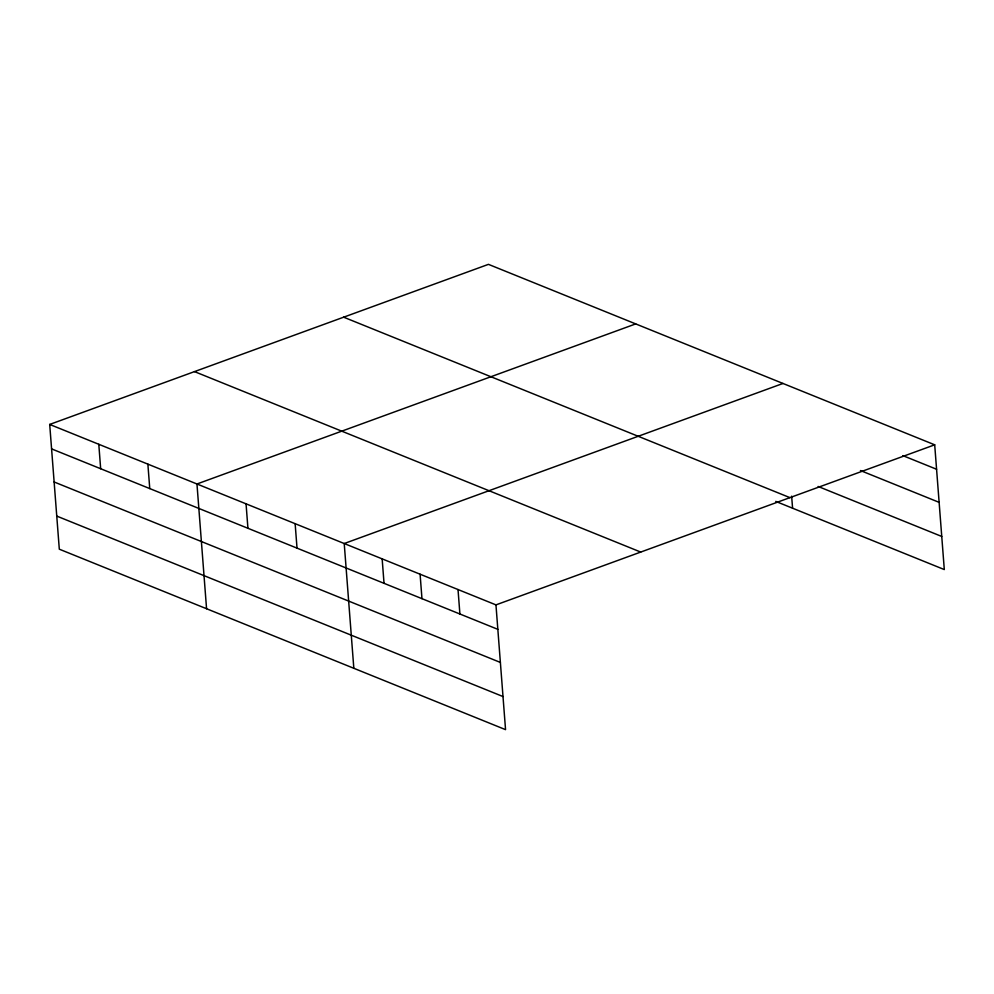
<?xml version="1.0" encoding="UTF-8"?>
<svg xmlns="http://www.w3.org/2000/svg" width="994" height="994" viewBox="0 0 994 994"><rect width="100%" height="100%" fill="white"/><g stroke="black" fill="none" stroke-linecap="round" stroke-linejoin="round"><path stroke-width="1.49" d="M49.7 424.438L495.956 604.886L505.548 729.646L59.305 549.185L49.7 424.438L488.452 264.354L934.695 444.815L944.3 569.562L775.742 501.398M635.713 323.907L196.961 483.991L206.566 608.738M782.974 383.46L344.222 543.532L353.827 668.291M495.956 604.886L934.695 444.815M902.863 455.625L936.584 469.255M860.456 470.547L939.131 502.355M818.124 486.464L941.753 536.462M343.663 317.185L789.919 497.634M194.489 371.607L640.732 552.068M51.576 448.878L497.832 629.339M54.123 481.978L500.38 662.439M56.757 516.085L503.001 696.545M791.646 496.168L792.578 508.207M458.023 589.554L459.899 613.994M420.089 574.209L421.965 598.661M382.156 558.876L384.032 583.316M295.143 523.689L297.02 548.129M246.052 503.834L247.928 528.286M147.87 464.136L149.759 488.576M98.791 444.293L100.667 468.733"/></g></svg>
